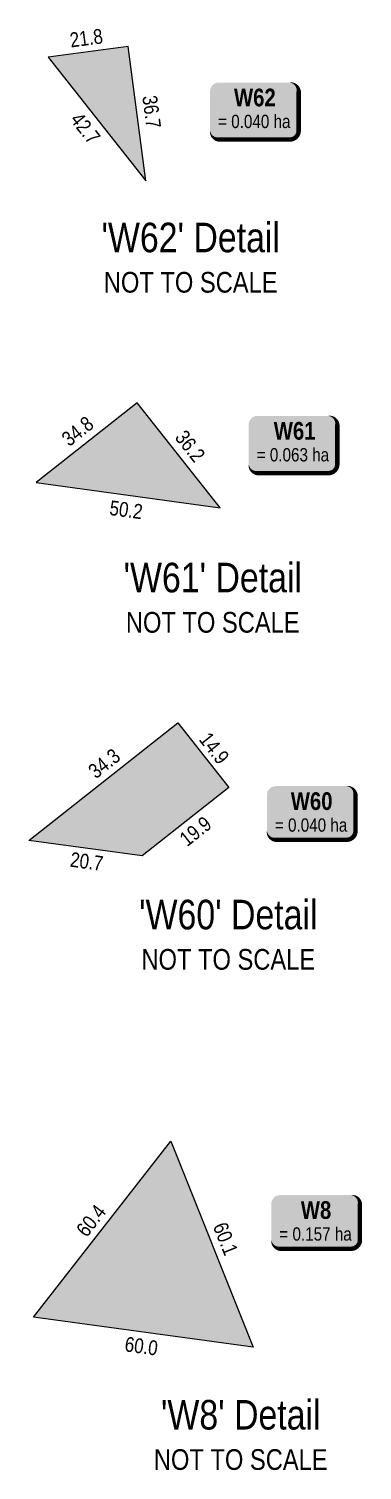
# Model space of a CAD drawing. Extents: x 507565 to 531726, y 6009554 to 6022365.
# Drawn here: x 513210 to 513436, y 6013589 to 6014565 of the extents above; entities that cross this region are included whole.
import ezdxf
from ezdxf.enums import TextEntityAlignment as Align

# ---------------------------------------------------------------- set-up
doc = ezdxf.new("R2010")
doc.units = 0
doc.header["$LTSCALE"] = 5
for name, color, linetype in [('DETAIL-T', 7, 'Continuous'), ('P-TEMP-BLOCKS', 250, 'Continuous'), ('P-TEMP-H', 41, 'Continuous'), ('P-TEMP_WORKSPACE', 46, 'Continuous')]:
    doc.layers.add(name, color=color, linetype=linetype)
doc.layers.add('P-TEMP-T', color=46, linetype='Continuous', lineweight=18)
doc.styles.add('80', font='ARIALN.TTF', dxfattribs={"height": 10})
doc.styles.add('80CG', font='ARIALN.TTF', dxfattribs={"height": 10})
doc.styles.add('80L', font='ARIALN.TTF', dxfattribs={"height": 10})
doc.styles.add('BOLD', font='ARIALNB.TTF')

# ---------------------------------------------------------------- blocks, each defined once
blk = doc.blocks.new('*U512')
at = {"true_color": 0xff8aff}
h = blk.add_hatch(color=211, dxfattribs=at)
edge = h.paths.add_edge_path()
edge.add_line((-24, -17.86), (24, -17.86))
edge.add_arc((24, -11.86), 6, 270, 360)
edge.add_line((30, -11.86), (30, 12.5))
edge.add_arc((24, 12.5), 6, 0, 90)
edge.add_line((24, 18.5), (-24, 18.5))
edge.add_arc((-24, 12.5), 6, 90, 180)
edge.add_line((-30, 12.5), (-30, -11.86))
edge.add_arc((-24, -11.86), 6, 180, 270)
at = {"color": 250, "flags": 128}
blk.add_lwpolyline([(-24, -17.86, 3, 3, 0), (24, -17.86, 3, 3, 0.414214), (30, -11.86, 3, 3, 0), (30, 12.5, 3, 0, 0.414214), (24, 18.5, 0, 0, 0), (-24, 18.5, 0, 0, 0.414214), (-30, 12.5, 0, 0, 0), (-30, -11.86, 0, 3, 0.414214)], format="xyseb", close=True, dxfattribs=at)
at = {"flags": 128}
blk.add_lwpolyline([(21.83, -8.93, 0, 7.5, 0), (0, 0, 0, 0, 0)], format="xyseb", dxfattribs=at)
at = {"color": 250}
for tag, p, height, style in [('TEMP_AREA_W1_001', (-9.21, 2.24), 12, 'BOLD'), ('ENTER_TEXT_001', (-30.66, -12.78), 9, '80')]:
    blk.add_attdef(tag, p, '', height=height, dxfattribs=dict(at, style=style))
blk = doc.blocks.new('*U511')
at = {"true_color": 0xff8aff}
h = blk.add_hatch(color=211, dxfattribs=at)
edge = h.paths.add_edge_path()
edge.add_line((-24, -17.83), (24, -17.83))
edge.add_arc((24, -11.83), 6, 270, 360)
edge.add_line((30, -11.83), (30, 12.5))
edge.add_arc((24, 12.5), 6, 0, 90)
edge.add_line((24, 18.5), (-24, 18.5))
edge.add_arc((-24, 12.5), 6, 90, 180)
edge.add_line((-30, 12.5), (-30, -11.83))
edge.add_arc((-24, -11.83), 6, 180, 270)
at = {"color": 250, "flags": 128}
blk.add_lwpolyline([(-24, -17.83, 3, 3, 0), (24, -17.83, 3, 3, 0.414214), (30, -11.83, 3, 3, 0), (30, 12.5, 3, 0, 0.414214), (24, 18.5, 0, 0, 0), (-24, 18.5, 0, 0, 0.414214), (-30, 12.5, 0, 0, 0), (-30, -11.83, 0, 3, 0.414214)], format="xyseb", close=True, dxfattribs=at)
at = {"flags": 128}
blk.add_lwpolyline([(20.61, 10.37, 0, 7.5, 0), (0, 0, 0, 0, 0)], format="xyseb", dxfattribs=at)
at = {"color": 250}
for tag, p, height, style in [('TEMP_AREA_W1_001', (-9.21, 2.24), 12, 'BOLD'), ('ENTER_TEXT_001', (-30.66, -12.78), 9, '80')]:
    blk.add_attdef(tag, p, '', height=height, dxfattribs=dict(at, style=style))
blk = doc.blocks.new('*U510')
at = {"true_color": 0xff8aff}
h = blk.add_hatch(color=211, dxfattribs=at)
edge = h.paths.add_edge_path()
edge.add_line((-24, -20.28), (24, -20.28))
edge.add_arc((24, -14.28), 6, 270, 360)
edge.add_line((30, -14.28), (30, 12.5))
edge.add_arc((24, 12.5), 6, 0, 90)
edge.add_line((24, 18.5), (-24, 18.5))
edge.add_arc((-24, 12.5), 6, 90, 180)
edge.add_line((-30, 12.5), (-30, -14.28))
edge.add_arc((-24, -14.28), 6, 180, 270)
at = {"color": 250, "flags": 128}
blk.add_lwpolyline([(-24, -20.28, 3, 3, 0), (24, -20.28, 3, 3, 0.414214), (30, -14.28, 3, 3, 0), (30, 12.5, 3, 0, 0.414214), (24, 18.5, 0, 0, 0), (-24, 18.5, 0, 0, 0.414214), (-30, 12.5, 0, 0, 0), (-30, -14.28, 0, 3, 0.414214)], format="xyseb", close=True, dxfattribs=at)
at = {"flags": 128}
blk.add_lwpolyline([(-17.78, 5.94, 0, 7.5, 0), (0, 0, 0, 0, 0)], format="xyseb", dxfattribs=at)
at = {"color": 250}
for tag, p, height, style in [('TEMP_AREA_W1_001', (-9.21, 2.24), 12, 'BOLD'), ('ENTER_TEXT_001', (-30.66, -12.78), 9, '80')]:
    blk.add_attdef(tag, p, '', height=height, dxfattribs=dict(at, style=style))
blk = doc.blocks.new('*U509')
at = {"true_color": 0xff8aff}
h = blk.add_hatch(color=211, dxfattribs=at)
edge = h.paths.add_edge_path()
edge.add_line((-24, -20.11), (24, -20.11))
edge.add_arc((24, -14.11), 6, 270, 360)
edge.add_line((30, -14.11), (30, 12.5))
edge.add_arc((24, 12.5), 6, 0, 90)
edge.add_line((24, 18.5), (-24, 18.5))
edge.add_arc((-24, 12.5), 6, 90, 180)
edge.add_line((-30, 12.5), (-30, -14.11))
edge.add_arc((-24, -14.11), 6, 180, 270)
at = {"color": 250, "flags": 128}
blk.add_lwpolyline([(-24, -20.11, 3, 3, 0), (24, -20.11, 3, 3, 0.414214), (30, -14.11, 3, 3, 0), (30, 12.5, 3, 0, 0.414214), (24, 18.5, 0, 0, 0), (-24, 18.5, 0, 0, 0.414214), (-30, 12.5, 0, 0, 0), (-30, -14.11, 0, 3, 0.414214)], format="xyseb", close=True, dxfattribs=at)
at = {"flags": 128}
blk.add_lwpolyline([(-19.96, -12.24, 0, 7.5, 0), (0, 0, 0, 0, 0)], format="xyseb", dxfattribs=at)
at = {"color": 250}
for tag, p, height, style in [('TEMP_AREA_W1_001', (-9.21, 2.24), 12, 'BOLD'), ('ENTER_TEXT_001', (-30.66, -12.78), 9, '80')]:
    blk.add_attdef(tag, p, '', height=height, dxfattribs=dict(at, style=style))

msp = doc.modelspace()

# ---------------------------------------------------------------- hatches: boundary and pattern name
at = {"layer": 'P-TEMP-H'}
h = msp.add_hatch(color=256, dxfattribs=at)
h.dxf.hatch_style = 1
h.paths.add_polyline_path([(513223.374, 6014545.625), (513289.536, 6014461.894), (513277.459, 6014552.796)])
h = msp.add_hatch(color=256, dxfattribs=at)
h.dxf.hatch_style = 1
h.paths.add_polyline_path([(513215.299, 6014257.706), (513339.626, 6014240.681), (513283.587, 6014311.646)])
h = msp.add_hatch(color=256, dxfattribs=at)
h.dxf.hatch_style = 1
h.paths.add_polyline_path([(513311.075, 6014095.031), (513345.679, 6014051.2), (513287.051, 6014004.894), (513210.264, 6014015.409)])
h = msp.add_hatch(color=256, dxfattribs=at)
h.dxf.hatch_style = 1
h.paths.add_polyline_path([(513361.961, 6013672.35), (513213.432, 6013692.689), (513306.292, 6013811.779)])

# ---------------------------------------------------------------- linework, layer by layer
at = {"layer": 'P-TEMP_WORKSPACE', "flags": 128}
for points in [[(513223.374, 6014545.625), (513289.536, 6014461.894), (513277.459, 6014552.796)], [(513215.299, 6014257.706), (513339.626, 6014240.681), (513283.587, 6014311.646)], [(513311.075, 6014095.031), (513345.679, 6014051.2), (513287.051, 6014004.894), (513210.264, 6014015.409)], [(513361.961, 6013672.35), (513213.432, 6013692.689), (513306.292, 6013811.779)]]:
    msp.add_lwpolyline(points, close=True, dxfattribs=at)

# ---------------------------------------------------------------- block references
at = {"layer": 'P-TEMP-BLOCKS'}
ref = msp.add_blockref('*U509', (513362.887, 6014510.02), dxfattribs=dict(at, xscale=0.9994630399999951, yscale=0.9994630399999951, zscale=0.9994630399999951))
ref.add_attrib('TEMP_AREA_W1_001', 'W62', (513349.085, 6014512.365), dxfattribs={"layer": '0', "color": 250, "height": 11.9936, "style": 'BOLD'})
ref.add_attrib('ENTER_TEXT_001', '= 0.040 ha', (513338.331, 6014497.673), dxfattribs={"layer": '0', "color": 250, "height": 8.9952, "style": '80'})
ref = msp.add_blockref('*U510', (513389.027, 6014284.361), dxfattribs=dict(at, xscale=0.9994630399999951, yscale=0.9994630399999951, zscale=0.9994630399999951))
ref.add_attrib('TEMP_AREA_W1_001', 'W61', (513375.999, 6014286.706), dxfattribs={"layer": '0', "color": 250, "height": 11.9936, "style": 'BOLD'})
ref.add_attrib('ENTER_TEXT_001', '= 0.063 ha', (513364.472, 6014272.014), dxfattribs={"layer": '0', "color": 250, "height": 8.9952, "style": '80'})
ref = msp.add_blockref('*U511', (513401.332, 6014033.694), dxfattribs=dict(at, xscale=0.9994630399999951, yscale=0.9994630399999951, zscale=0.9994630399999951))
ref.add_attrib('TEMP_AREA_W1_001', 'W60', (513387.522, 6014036.04), dxfattribs={"layer": '0', "color": 250, "height": 11.9936, "style": 'BOLD'})
ref.add_attrib('ENTER_TEXT_001', '= 0.040 ha', (513376.776, 6014021.347), dxfattribs={"layer": '0', "color": 250, "height": 8.9952, "style": '80'})
ref = msp.add_blockref('*U512', (513404.344, 6013756.869), dxfattribs=dict(at, xscale=0.9994630399999951, yscale=0.9994630399999951, zscale=0.9994630399999951))
ref.add_attrib('TEMP_AREA_W1_001', 'W8', (513394.322, 6013759.214), dxfattribs={"layer": '0', "color": 250, "height": 11.9936, "style": 'BOLD'})
ref.add_attrib('ENTER_TEXT_001', '= 0.157 ha', (513379.789, 6013744.522), dxfattribs={"layer": '0', "color": 250, "height": 8.9952, "style": '80'})

# ---------------------------------------------------------------- texts
at = {"layer": 'DETAIL-T', "color": 3, "char_height": 19.98918, "width": 119.30323, "attachment_point": 5, "style": '80CG'}
for s, insert in [("'W62' Detail\\P{\\H0.7x;NOT TO SCALE}", (513319.794, 6014409.842)), ("'W61' Detail\\P{\\H0.7x;NOT TO SCALE}", (513334.721, 6014179.638)), ("'W60' Detail\\P{\\H0.7x;NOT TO SCALE}", (513345.246, 6013951.48)), ("'W8' Detail\\P{\\H0.7x;NOT TO SCALE}", (513353.655, 6013612.878))]:
    msp.add_mtext(s, dxfattribs=dict(at, insert=insert))
at = {"layer": 'P-TEMP-T', "style": '80L'}
for s, rotation, p in [('21.8', 7.5528, (513249.168, 6014558.623)), ('36.7', 277.5681, (513293.405, 6014508.661)), ('42.7', 308.3149, (513248.613, 6014497.563)), ('34.8', 38.3051, (513243.248, 6014292.519)), ('36.2', 308.2968, (513319.45, 6014282.357)), ('50.2', 352.2025, (513276.107, 6014239.291)), ('14.9', 308.2906, (513335.749, 6014077.901)), ('34.3', 38.3021, (513261.269, 6014067.591)), ('19.9', 38.3021, (513323.016, 6014021.652)), ('20.7', 352.2025, (513249.442, 6014001.191)), ('60.4', 52.0548, (513252.375, 6013758.072)), ('60.1', 291.765, (513343.409, 6013745.77)), ('60.0', 352.2025, (513286.409, 6013673.112))]:
    msp.add_text(s, height=9.9946, rotation=rotation, dxfattribs=at).set_placement(p, align=Align.MIDDLE)

doc.saveas('drawing.dxf')
